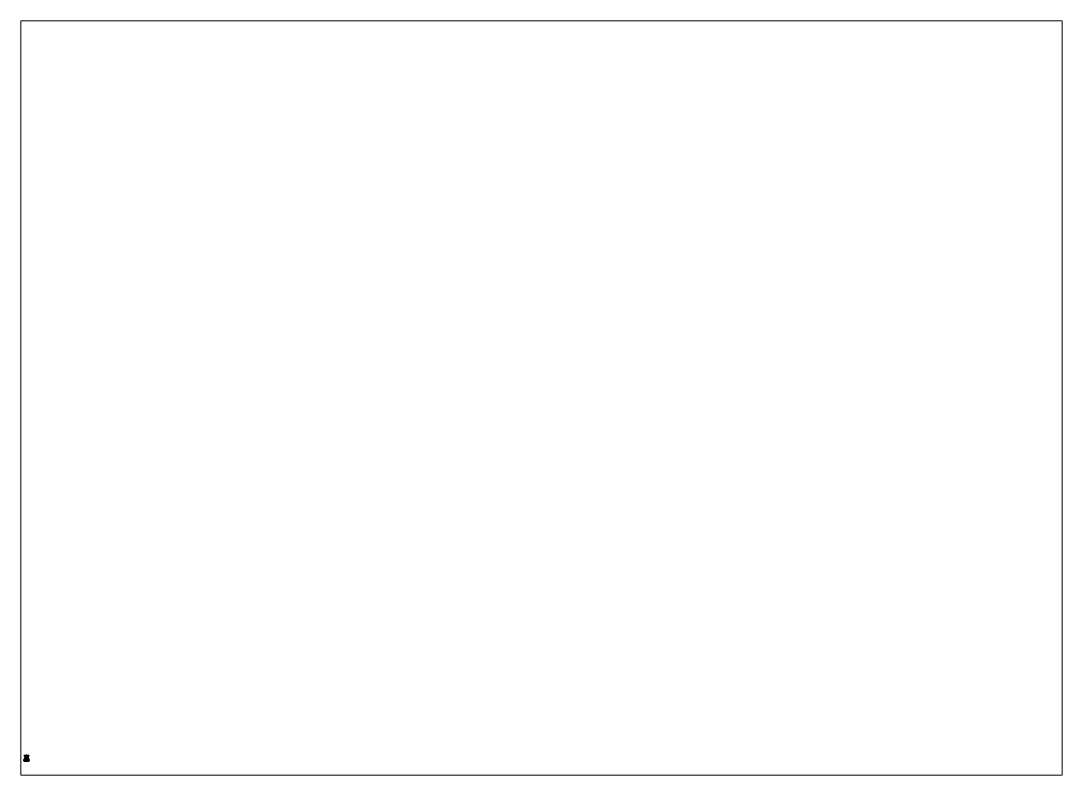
# Paper-space layout 'Layout1' of a CAD drawing. Extents: x 28 to 251, y 20 to 181.
# The model-space entities are those that its viewports show. They can reach past a viewport. Long polylines and large blocks are cut down to what shows.
import ezdxf

# ---------------------------------------------------------------- set-up
doc = ezdxf.new("R2010")
doc.units = 0
doc.layers.get('0').update_dxf_attribs({"linetype": 'CONTINUOUS'})
doc.layers.add('CAB', color=4, linetype='CONTINUOUS')

msp = doc.modelspace()

# ---------------------------------------------------------------- linework, layer by layer
at = {"layer": 'CAB'}
for points in [[(-1.06, 0.53, 0.78), (-1.05, 0.82, 0.78), (1.05, 0.82, 0.78), (1.06, 0.53, 0.78)], [(-1.05, 0.82, 2.33), (-1.05, 0.82, 0.78), (-1.06, 0.53, 0.78), (-1.06, 0.53, 2.33)], [(-1.04, 0.82, 2.35), (-1.05, 0.82, 2.33), (-1.06, 0.53, 2.33), (-1.05, 0.53, 2.35)], [(1.06, 0.53, 0.78), (0.96, 0.43, 0.78), (-0.96, 0.43, 0.78), (-1.06, 0.53, 0.78)], [(-1.06, 0.53, 0.78), (-0.96, 0.43, 0.78), (-0.96, 0.43, 2.33), (-1.06, 0.53, 2.33)], [(-1.06, 0.53, 2.33), (-0.96, 0.43, 2.33), (-0.95, 0.44, 2.35), (-1.05, 0.53, 2.35)], [(-0.94, 1.34, 0.78), (-1.05, 0.82, 0.78), (-1.05, 0.82, 2.33), (-0.94, 1.34, 2.33)], [(0.94, 1.34, 0.78), (1.05, 0.82, 0.78), (-1.05, 0.82, 0.78), (-0.94, 1.34, 0.78)], [(-0.94, 1.34, 2.33), (-1.05, 0.82, 2.33), (-1.04, 0.82, 2.35), (-0.92, 1.34, 2.35)], [(-0.95, 0.82, 2.48), (-1.04, 0.82, 2.35), (-1.05, 0.53, 2.35), (-0.96, 0.53, 2.44)], [(-1.05, 0.53, 2.35), (-0.95, 0.44, 2.35), (-0.96, 0.53, 2.44)], [(-0.92, 1.34, 2.35), (-1.04, 0.82, 2.35), (-0.95, 0.82, 2.48), (-0.88, 1.07, 2.48)], [(0.96, 0.53, 2.44), (0.95, 0.82, 2.48), (-0.95, 0.82, 2.48), (-0.96, 0.53, 2.44)], [(-0.96, 0.53, 2.44), (-0.95, 0.44, 2.35), (0.95, 0.44, 2.35), (0.96, 0.53, 2.44)], [(-0.95, 0.44, 2.35), (-0.96, 0.43, 2.33), (0.96, 0.43, 2.33), (0.95, 0.44, 2.35)], [(-0.96, 0.43, 2.33), (-0.96, 0.43, 0.78), (0.96, 0.43, 0.78), (0.96, 0.43, 2.33)], [(-0.91, 2.71, 1.15), (-0.95, 2.66, 1.15), (-0.91, 2.66, 1.24), (-0.89, 2.71, 1.22)], [(-0.89, 2.71, 1.08), (-0.91, 2.66, 1.06), (-0.95, 2.66, 1.15), (-0.91, 2.71, 1.15)], [(-0.93, 2.57, 1.15), (-0.95, 2.66, 1.15), (-0.91, 2.66, 1.06), (-0.9, 2.57, 1.07)], [(-0.9, 2.57, 1.23), (-0.91, 2.66, 1.24), (-0.95, 2.66, 1.15), (-0.93, 2.57, 1.15)], [(-0.88, 1.07, 2.48), (-0.95, 0.82, 2.48), (0.95, 0.82, 2.48), (0.88, 1.07, 2.48)], [(-0.92, 1.34, 2.35), (-0.86, 1.47, 1.84), (-0.89, 1.45, 1.84), (-0.94, 1.34, 2.33)], [(-0.94, 1.34, 0.78), (-0.89, 1.45, 0.78), (0.89, 1.45, 0.78), (0.94, 1.34, 0.78)], [(-0.89, 1.45, 1.84), (-0.89, 1.45, 0.78), (-0.94, 1.34, 0.78), (-0.94, 1.34, 2.33)], [(-0.89, 2.51, 1.15), (-0.93, 2.57, 1.15), (-0.9, 2.57, 1.07), (-0.87, 2.51, 1.1)], [(-0.87, 2.51, 1.2), (-0.9, 2.57, 1.23), (-0.93, 2.57, 1.15), (-0.89, 2.51, 1.15)], [(0.92, 1.34, 2.35), (0.86, 1.47, 1.84), (-0.86, 1.47, 1.84), (-0.92, 1.34, 2.35)], [(-0.92, 1.34, 2.35), (-0.83, 1.24, 2.43), (0.83, 1.24, 2.43), (0.92, 1.34, 2.35)], [(-0.92, 1.34, 2.35), (-0.92, 1.34, 2.35), (-0.88, 1.07, 2.48), (-0.83, 1.24, 2.43)], [(-0.82, 2.73, 1.15), (-0.91, 2.71, 1.15), (-0.89, 2.71, 1.22), (-0.82, 2.73, 1.15)], [(-0.82, 2.73, 1.15), (-0.89, 2.71, 1.08), (-0.91, 2.71, 1.15), (-0.82, 2.73, 1.15)], [(-0.89, 2.71, 1.22), (-0.91, 2.66, 1.24), (-0.82, 2.66, 1.28), (-0.82, 2.71, 1.24)], [(-0.82, 2.71, 1.06), (-0.82, 2.66, 1.02), (-0.91, 2.66, 1.06), (-0.89, 2.71, 1.08)], [(-0.9, 2.57, 1.07), (-0.91, 2.66, 1.06), (-0.82, 2.66, 1.02), (-0.82, 2.57, 1.04)], [(-0.82, 2.57, 1.26), (-0.82, 2.66, 1.28), (-0.91, 2.66, 1.24), (-0.9, 2.57, 1.23)], [(-0.87, 2.51, 1.1), (-0.9, 2.57, 1.07), (-0.82, 2.57, 1.04), (-0.82, 2.51, 1.08)], [(-0.82, 2.51, 1.22), (-0.82, 2.57, 1.26), (-0.9, 2.57, 1.23), (-0.87, 2.51, 1.2)], [(-0.82, 2.45, 1.15), (-0.89, 2.51, 1.15), (-0.87, 2.51, 1.1), (-0.82, 2.45, 1.15)], [(-0.82, 2.45, 1.15), (-0.87, 2.51, 1.2), (-0.89, 2.51, 1.15), (-0.82, 2.45, 1.15)], [(-0.86, 1.47, 1.84), (-0.86, 1.47, 0.78), (-0.89, 1.45, 0.78), (-0.89, 1.45, 1.84)], [(-0.89, 1.45, 0.78), (-0.86, 1.47, 0.78), (0.86, 1.47, 0.78), (0.89, 1.45, 0.78)], [(-0.82, 2.73, 1.15), (-0.89, 2.71, 1.22), (-0.82, 2.71, 1.24), (-0.82, 2.73, 1.15)], [(-0.82, 2.73, 1.15), (-0.82, 2.71, 1.06), (-0.89, 2.71, 1.08), (-0.82, 2.73, 1.15)], [(0.88, 1.07, 2.48), (0.83, 1.24, 2.43), (-0.83, 1.24, 2.43), (-0.88, 1.07, 2.48)], [(-0.82, 2.45, 1.15), (-0.87, 2.51, 1.1), (-0.82, 2.51, 1.08), (-0.82, 2.45, 1.15)], [(-0.82, 2.45, 1.15), (-0.82, 2.51, 1.22), (-0.87, 2.51, 1.2), (-0.82, 2.45, 1.15)], [(-0.82, 1.47, 1.64), (-0.82, 1.47, 0.78), (-0.86, 1.47, 0.78), (-0.86, 1.47, 1.84)], [(-0.82, 1.47, 1.64), (-0.86, 1.47, 1.84), (-0.86, 1.47, 1.84), (-0.8, 1.47, 1.67)], [(-0.1, 1.47, 1.82), (-0.86, 1.47, 1.84), (0.86, 1.47, 1.84), (0.1, 1.47, 1.82)], [(-0.8, 1.47, 1.67), (-0.86, 1.47, 1.84), (-0.86, 1.47, 1.84), (-0.1, 1.47, 1.82)], [(-0.45, 2.75, 0.78), (-0.82, 1.47, 0.78), (-0.82, 1.47, 1.64), (-0.45, 2.75, 1.64)], [(0.45, 2.75, 0.78), (0.82, 1.47, 0.78), (-0.82, 1.47, 0.78), (-0.45, 2.75, 0.78)], [(-0.45, 2.75, 1.64), (-0.82, 1.47, 1.64), (-0.8, 1.47, 1.67), (-0.43, 2.75, 1.67)], [(-0.82, 2.73, 1.15), (-0.82, 2.71, 1.24), (-0.76, 2.71, 1.22), (-0.82, 2.73, 1.15)], [(-0.82, 2.73, 1.15), (-0.76, 2.71, 1.22), (-0.73, 2.71, 1.15), (-0.82, 2.73, 1.15)], [(-0.82, 2.73, 1.15), (-0.73, 2.71, 1.15), (-0.76, 2.71, 1.08), (-0.82, 2.73, 1.15)], [(-0.82, 2.73, 1.15), (-0.76, 2.71, 1.08), (-0.82, 2.71, 1.06), (-0.82, 2.73, 1.15)], [(-0.82, 2.71, 1.24), (-0.82, 2.66, 1.28), (-0.73, 2.66, 1.24), (-0.76, 2.71, 1.22)], [(-0.76, 2.71, 1.08), (-0.73, 2.66, 1.06), (-0.82, 2.66, 1.02), (-0.82, 2.71, 1.06)], [(-0.82, 2.57, 1.04), (-0.82, 2.66, 1.02), (-0.73, 2.66, 1.06), (-0.74, 2.57, 1.07)], [(-0.74, 2.57, 1.23), (-0.73, 2.66, 1.24), (-0.82, 2.66, 1.28), (-0.82, 2.57, 1.26)], [(-0.82, 2.51, 1.08), (-0.82, 2.57, 1.04), (-0.74, 2.57, 1.07), (-0.77, 2.51, 1.1)], [(-0.77, 2.51, 1.2), (-0.74, 2.57, 1.23), (-0.82, 2.57, 1.26), (-0.82, 2.51, 1.22)], [(-0.82, 2.45, 1.15), (-0.82, 2.51, 1.08), (-0.77, 2.51, 1.1), (-0.82, 2.45, 1.15)], [(-0.82, 2.45, 1.15), (-0.77, 2.51, 1.1), (-0.76, 2.51, 1.15), (-0.82, 2.45, 1.15)], [(-0.82, 2.45, 1.15), (-0.76, 2.51, 1.15), (-0.77, 2.51, 1.2), (-0.82, 2.45, 1.15)], [(-0.82, 2.45, 1.15), (-0.77, 2.51, 1.2), (-0.82, 2.51, 1.22), (-0.82, 2.45, 1.15)], [(-0.43, 2.75, 1.67), (-0.8, 1.47, 1.67), (-0.1, 1.47, 1.82), (-0.1, 2.75, 1.76)], [(-0.77, 2.51, 1.1), (-0.74, 2.57, 1.07), (-0.71, 2.57, 1.15), (-0.76, 2.51, 1.15)], [(-0.76, 2.51, 1.15), (-0.71, 2.57, 1.15), (-0.74, 2.57, 1.23), (-0.77, 2.51, 1.2)], [(-0.76, 2.71, 1.22), (-0.73, 2.66, 1.24), (-0.69, 2.66, 1.15), (-0.73, 2.71, 1.15)], [(-0.73, 2.71, 1.15), (-0.69, 2.66, 1.15), (-0.73, 2.66, 1.06), (-0.76, 2.71, 1.08)], [(-0.74, 2.57, 1.07), (-0.73, 2.66, 1.06), (-0.69, 2.66, 1.15), (-0.71, 2.57, 1.15)], [(-0.71, 2.57, 1.15), (-0.69, 2.66, 1.15), (-0.73, 2.66, 1.24), (-0.74, 2.57, 1.23)], [(-0.45, 2.75, 0.78), (-0.3, 2.86, 0.78), (0.3, 2.86, 0.78), (0.45, 2.75, 0.78)], [(-0.3, 2.85, 1.64), (-0.3, 2.86, 0.78), (-0.45, 2.75, 0.78), (-0.45, 2.75, 1.64)], [(-0.45, 2.75, 1.64), (-0.45, 2.75, 1.64), (-0.43, 2.75, 1.67), (-0.3, 2.85, 1.64)], [(-0.3, 2.85, 1.64), (-0.3, 2.85, 1.64), (-0.43, 2.75, 1.67), (-0.1, 2.84, 1.7)], [(-0.43, 2.75, 1.67), (-0.43, 2.75, 1.67), (-0.1, 2.75, 1.76), (-0.1, 2.84, 1.7)], [(0.3, 2.85, 1.64), (0.3, 2.86, 0.78), (-0.3, 2.86, 0.78), (-0.3, 2.85, 1.64)], [(0.1, 2.84, 1.7), (0.3, 2.85, 1.64), (-0.3, 2.85, 1.64), (-0.1, 2.84, 1.7)], [(-0.1, 2.84, 1.7), (-0.1, 2.75, 1.76), (0.1, 2.75, 1.76), (0.1, 2.84, 1.7)], [(-0.1, 2.75, 1.76), (-0.1, 1.47, 1.82), (0.1, 1.47, 1.82), (0.1, 2.75, 1.76)], [(0.3, 2.85, 1.64), (0.1, 2.84, 1.7), (0.43, 2.75, 1.67)], [(0.1, 2.84, 1.7), (0.1, 2.75, 1.76), (0.43, 2.75, 1.67)], [(0.1, 1.47, 1.82), (0.8, 1.47, 1.67), (0.43, 2.75, 1.67), (0.1, 2.75, 1.76)], [(0.8, 1.47, 1.67), (0.1, 1.47, 1.82), (0.86, 1.47, 1.84)], [(0.45, 2.75, 0.78), (0.3, 2.86, 0.78), (0.3, 2.85, 1.64), (0.45, 2.75, 1.64)], [(0.45, 2.75, 1.64), (0.3, 2.85, 1.64), (0.43, 2.75, 1.67)], [(0.8, 1.47, 1.67), (0.82, 1.47, 1.64), (0.45, 2.75, 1.64), (0.43, 2.75, 1.67)], [(0.82, 1.47, 1.64), (0.82, 1.47, 0.78), (0.45, 2.75, 0.78), (0.45, 2.75, 1.64)], [(0.73, 2.71, 1.15), (0.69, 2.66, 1.15), (0.73, 2.66, 1.24), (0.76, 2.71, 1.22)], [(0.76, 2.71, 1.08), (0.73, 2.66, 1.06), (0.69, 2.66, 1.15), (0.73, 2.71, 1.15)], [(0.71, 2.57, 1.15), (0.69, 2.66, 1.15), (0.73, 2.66, 1.06), (0.74, 2.57, 1.07)], [(0.74, 2.57, 1.23), (0.73, 2.66, 1.24), (0.69, 2.66, 1.15), (0.71, 2.57, 1.15)], [(0.76, 2.51, 1.15), (0.71, 2.57, 1.15), (0.74, 2.57, 1.07), (0.77, 2.51, 1.1)], [(0.77, 2.51, 1.2), (0.74, 2.57, 1.23), (0.71, 2.57, 1.15), (0.76, 2.51, 1.15)], [(0.82, 2.73, 1.15), (0.73, 2.71, 1.15), (0.76, 2.71, 1.22), (0.82, 2.73, 1.15)], [(0.82, 2.73, 1.15), (0.76, 2.71, 1.08), (0.73, 2.71, 1.15), (0.82, 2.73, 1.15)], [(0.76, 2.71, 1.22), (0.73, 2.66, 1.24), (0.82, 2.66, 1.28), (0.82, 2.71, 1.24)], [(0.82, 2.71, 1.06), (0.82, 2.66, 1.02), (0.73, 2.66, 1.06), (0.76, 2.71, 1.08)], [(0.74, 2.57, 1.07), (0.73, 2.66, 1.06), (0.82, 2.66, 1.02), (0.82, 2.57, 1.04)], [(0.82, 2.57, 1.26), (0.82, 2.66, 1.28), (0.73, 2.66, 1.24), (0.74, 2.57, 1.23)], [(0.77, 2.51, 1.1), (0.74, 2.57, 1.07), (0.82, 2.57, 1.04), (0.82, 2.51, 1.08)], [(0.82, 2.51, 1.22), (0.82, 2.57, 1.26), (0.74, 2.57, 1.23), (0.77, 2.51, 1.2)], [(0.82, 2.73, 1.15), (0.76, 2.71, 1.22), (0.82, 2.71, 1.24), (0.82, 2.73, 1.15)], [(0.82, 2.73, 1.15), (0.82, 2.71, 1.06), (0.76, 2.71, 1.08), (0.82, 2.73, 1.15)], [(0.82, 2.45, 1.15), (0.76, 2.51, 1.15), (0.77, 2.51, 1.1), (0.82, 2.45, 1.15)], [(0.82, 2.45, 1.15), (0.77, 2.51, 1.2), (0.76, 2.51, 1.15), (0.82, 2.45, 1.15)], [(0.82, 2.45, 1.15), (0.77, 2.51, 1.1), (0.82, 2.51, 1.08), (0.82, 2.45, 1.15)], [(0.82, 2.45, 1.15), (0.82, 2.51, 1.22), (0.77, 2.51, 1.2), (0.82, 2.45, 1.15)], [(0.82, 1.47, 1.64), (0.8, 1.47, 1.67), (0.86, 1.47, 1.84)], [(0.82, 2.73, 1.15), (0.82, 2.71, 1.24), (0.88, 2.71, 1.22), (0.82, 2.73, 1.15)], [(0.82, 2.73, 1.15), (0.88, 2.71, 1.22), (0.91, 2.71, 1.15), (0.82, 2.73, 1.15)], [(0.82, 2.73, 1.15), (0.91, 2.71, 1.15), (0.88, 2.71, 1.08), (0.82, 2.73, 1.15)], [(0.82, 2.73, 1.15), (0.88, 2.71, 1.08), (0.82, 2.71, 1.06), (0.82, 2.73, 1.15)], [(0.82, 2.71, 1.24), (0.82, 2.66, 1.28), (0.91, 2.66, 1.24), (0.88, 2.71, 1.22)], [(0.88, 2.71, 1.08), (0.91, 2.66, 1.06), (0.82, 2.66, 1.02), (0.82, 2.71, 1.06)], [(0.82, 2.57, 1.04), (0.82, 2.66, 1.02), (0.91, 2.66, 1.06), (0.9, 2.57, 1.07)], [(0.9, 2.57, 1.23), (0.91, 2.66, 1.24), (0.82, 2.66, 1.28), (0.82, 2.57, 1.26)], [(0.82, 2.51, 1.08), (0.82, 2.57, 1.04), (0.9, 2.57, 1.07), (0.87, 2.51, 1.1)], [(0.87, 2.51, 1.2), (0.9, 2.57, 1.23), (0.82, 2.57, 1.26), (0.82, 2.51, 1.22)], [(0.82, 2.45, 1.15), (0.82, 2.51, 1.08), (0.87, 2.51, 1.1), (0.82, 2.45, 1.15)], [(0.82, 2.45, 1.15), (0.87, 2.51, 1.1), (0.88, 2.51, 1.15), (0.82, 2.45, 1.15)], [(0.82, 2.45, 1.15), (0.88, 2.51, 1.15), (0.87, 2.51, 1.2), (0.82, 2.45, 1.15)], [(0.82, 2.45, 1.15), (0.87, 2.51, 1.2), (0.82, 2.51, 1.22), (0.82, 2.45, 1.15)], [(0.86, 1.47, 0.78), (0.82, 1.47, 0.78), (0.82, 1.47, 1.64), (0.86, 1.47, 1.84)], [(0.88, 1.07, 2.48), (0.92, 1.34, 2.35), (0.92, 1.34, 2.35), (0.83, 1.24, 2.43)], [(0.89, 1.45, 0.78), (0.86, 1.47, 0.78), (0.86, 1.47, 1.84), (0.89, 1.45, 1.84)], [(0.89, 1.45, 1.84), (0.86, 1.47, 1.84), (0.92, 1.34, 2.35), (0.94, 1.34, 2.33)], [(0.87, 2.51, 1.1), (0.9, 2.57, 1.07), (0.93, 2.57, 1.15), (0.88, 2.51, 1.15)], [(0.88, 2.51, 1.15), (0.93, 2.57, 1.15), (0.9, 2.57, 1.23), (0.87, 2.51, 1.2)], [(0.88, 2.71, 1.22), (0.91, 2.66, 1.24), (0.95, 2.66, 1.15), (0.91, 2.71, 1.15)], [(0.95, 0.82, 2.48), (1.04, 0.82, 2.35), (0.92, 1.34, 2.35), (0.88, 1.07, 2.48)], [(0.91, 2.71, 1.15), (0.95, 2.66, 1.15), (0.91, 2.66, 1.06), (0.88, 2.71, 1.08)], [(0.94, 1.34, 0.78), (0.89, 1.45, 0.78), (0.89, 1.45, 1.84), (0.94, 1.34, 2.33)], [(0.9, 2.57, 1.07), (0.91, 2.66, 1.06), (0.95, 2.66, 1.15), (0.93, 2.57, 1.15)], [(0.93, 2.57, 1.15), (0.95, 2.66, 1.15), (0.91, 2.66, 1.24), (0.9, 2.57, 1.23)], [(1.04, 0.82, 2.35), (1.05, 0.82, 2.33), (0.94, 1.34, 2.33), (0.92, 1.34, 2.35)], [(1.05, 0.82, 2.33), (1.05, 0.82, 0.78), (0.94, 1.34, 0.78), (0.94, 1.34, 2.33)], [(1.05, 0.53, 2.35), (1.04, 0.82, 2.35), (0.95, 0.82, 2.48), (0.96, 0.53, 2.44)], [(0.95, 0.44, 2.35), (0.96, 0.43, 2.33), (1.06, 0.53, 2.33), (1.05, 0.53, 2.35)], [(0.96, 0.53, 2.44), (0.95, 0.44, 2.35), (1.05, 0.53, 2.35), (0.96, 0.53, 2.44)], [(0.96, 0.43, 2.33), (0.96, 0.43, 0.78), (1.06, 0.53, 0.78), (1.06, 0.53, 2.33)], [(1.06, 0.53, 2.33), (1.05, 0.82, 2.33), (1.04, 0.82, 2.35), (1.05, 0.53, 2.35)], [(1.06, 0.53, 0.78), (1.05, 0.82, 0.78), (1.05, 0.82, 2.33), (1.06, 0.53, 2.33)]]:
    msp.add_3dface(points, dxfattribs=at)

psp = doc.layouts.get("Layout1")

# ---------------------------------------------------------------- viewports
at = {"layer": '0'}
psp.add_viewport(center=(139.22, 100.81), size=(222.76, 161.29), view_center_point=(210, 148.5), view_height=307.4901, dxfattribs=at)

doc.saveas('drawing.dxf')
